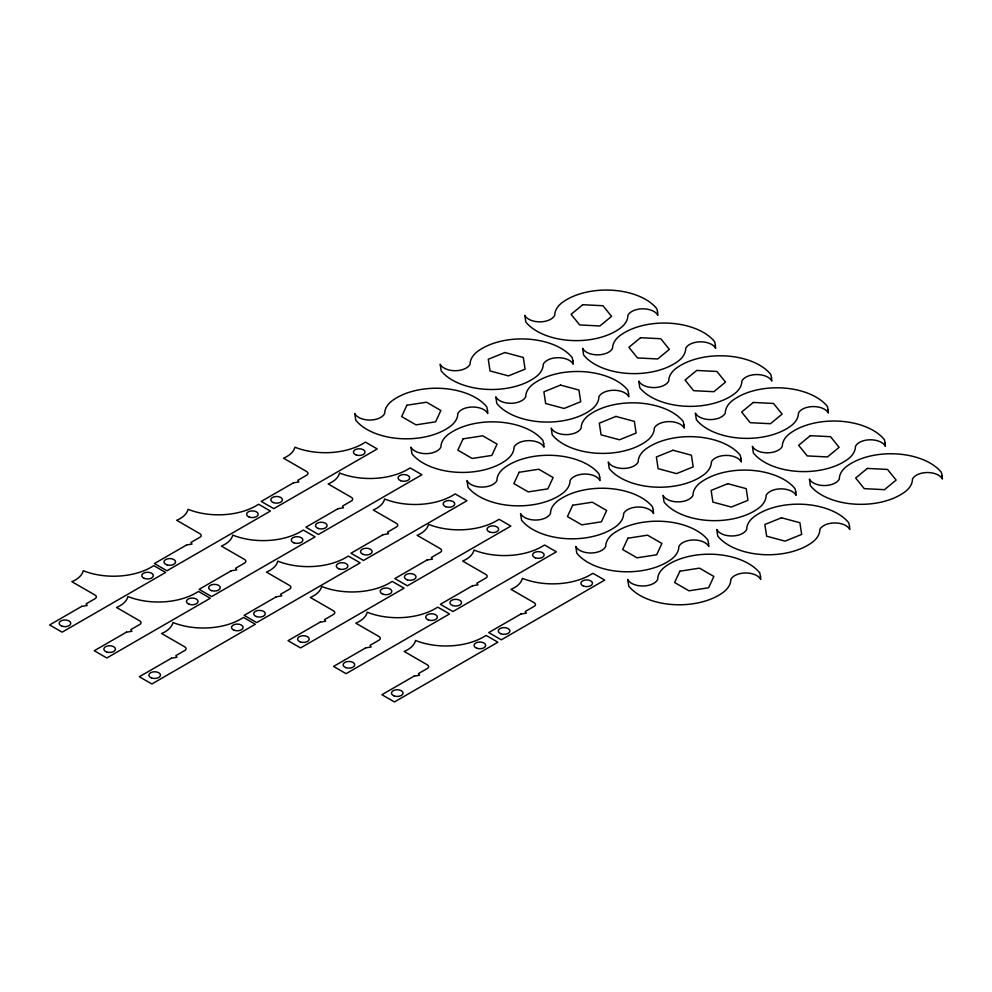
<?xml version="1.0" encoding="UTF-8"?>
<svg xmlns="http://www.w3.org/2000/svg" width="992" height="992" viewBox="0 0 992 992"><rect width="100%" height="100%" fill="white"/><g stroke="black" fill="none" stroke-linecap="round" stroke-linejoin="round"><path stroke-width="1.49" d="M406.894 405.232L401.636 416.566L415.995 424.861L435.612 421.823L440.87 410.49L426.51 402.206L406.894 405.232M463.103 438.848L457.845 450.182L472.204 458.465L491.821 455.44L497.079 444.106L482.72 435.81L463.103 438.848M519.126 472.279L513.868 483.6L528.24 491.896L547.857 488.858L553.114 477.536L538.743 469.241L519.126 472.279M572.694 505.238L567.436 516.572L581.796 524.855L601.412 521.817L606.67 510.496L592.311 502.2L572.694 505.238M627.924 538.197L622.666 549.531L637.025 557.814L656.642 554.788L661.9 543.455L647.54 535.172L627.924 538.197M679.867 571.194L674.61 582.515L688.981 590.81L708.598 587.772L713.856 576.451L699.496 568.156L679.867 571.194M582.738 304.718L571.082 314.315L579.675 324.942L599.9 325.971L611.556 316.361L602.962 305.734L582.738 304.718M640.534 337.714L628.891 347.312L637.472 357.938L657.708 358.968L669.352 349.358L660.771 338.731L640.534 337.714M696.694 370.45L685.05 380.048L693.631 390.674L713.868 391.704L725.512 382.094L716.931 371.467L696.694 370.45M753.288 402.454L741.644 412.064L750.225 422.691L770.462 423.708L782.105 414.11L773.524 403.471L753.288 402.454M810.303 435.674L798.647 445.284L807.24 455.911L827.464 456.94L839.12 447.33L830.54 436.703L810.303 435.674M867.318 468.422L855.662 478.02L864.255 488.647L884.48 489.676L896.136 480.066L887.542 469.439L867.318 468.422M293.409 482.856L261.243 501.431L273.792 508.66L377.245 448.942L365.49 442.147L361.572 444.416A53.097 30.653 0 0 1 294.884 447.181A28.012 16.17 0 0 1 283.526 458.18L306.702 471.56A4.439 2.554 0 0 1 306.702 475.18L297.774 480.339L298.865 481.963L293.409 482.856M186.57 544.98L154.417 563.543L166.954 570.784L270.407 511.054L258.652 504.271L254.733 506.54A53.097 30.653 0 0 1 188.058 509.305A28.012 16.17 0 0 1 176.7 520.304L199.876 533.684A4.439 2.554 0 0 1 199.876 537.304L190.935 542.463L192.039 544.087L186.57 544.98M81.753 606.372L49.6 624.948L62.136 632.177L165.59 572.458L153.834 565.663L149.916 567.932A53.097 30.653 0 0 1 83.241 570.698A28.012 16.17 0 0 1 71.883 581.696L95.058 595.076A4.439 2.554 0 0 1 95.058 598.697L86.118 603.855L87.222 605.48L81.753 606.372M338.086 508.66L305.933 527.223L318.469 534.465L421.922 474.734L410.167 467.951L406.249 470.208A53.097 30.653 0 0 1 339.562 472.986A28.012 16.17 0 0 1 328.203 483.972L351.379 497.352A4.439 2.554 0 0 1 351.379 500.972L342.451 506.131L343.542 507.768L338.086 508.66M231.248 570.772L199.094 589.347L211.631 596.576L315.084 536.858L303.329 530.063L299.41 532.332A53.097 30.653 0 0 1 232.736 535.097A28.012 16.17 0 0 1 221.377 546.096L244.553 559.476A4.439 2.554 0 0 1 244.553 563.096L235.612 568.255L236.716 569.879L231.248 570.772M126.43 632.177L94.277 650.74L106.814 657.981L210.267 598.25L198.512 591.468L194.593 593.724A53.097 30.653 0 0 1 127.918 596.502A28.012 16.17 0 0 1 116.56 607.488L139.736 620.868A4.439 2.554 0 0 1 139.736 624.489L130.795 629.647L131.899 631.284L126.43 632.177M383.135 534.663L350.97 553.226L363.518 560.468L466.959 500.737L455.204 493.954L451.286 496.211A53.097 30.653 0 0 1 384.611 498.988A28.012 16.17 0 0 1 373.252 509.987L396.428 523.367A4.439 2.554 0 0 1 396.428 526.988L387.5 532.146L388.591 533.77L383.135 534.663M276.297 596.787L244.144 615.35L256.68 622.592L360.133 562.861L348.378 556.078L344.46 558.335A53.097 30.653 0 0 1 277.785 561.112A28.012 16.17 0 0 1 266.426 572.099L289.602 585.491A4.439 2.554 0 0 1 289.602 589.099L280.662 594.258L281.765 595.894L276.297 596.787M171.48 658.18L139.326 676.742L151.863 683.984L255.316 624.253L243.561 617.47L239.642 619.727A53.097 30.653 0 0 1 172.968 622.505A28.012 16.17 0 0 1 161.609 633.504L184.785 646.883A4.439 2.554 0 0 1 184.785 650.504L175.844 655.662L176.948 657.287L171.48 658.18M427.019 559.996L394.866 578.572L407.402 585.801L510.855 526.082L499.1 519.287L495.182 521.556A53.097 30.653 0 0 1 428.494 524.322A28.012 16.17 0 0 1 417.136 535.32L440.324 548.7A4.439 2.554 0 0 1 440.324 552.321L431.384 557.479L432.475 559.116L427.019 559.996M320.18 622.12L288.027 640.683L300.576 647.925L404.017 588.194L392.262 581.411L388.343 583.68A53.097 30.653 0 0 1 321.668 586.446A28.012 16.17 0 0 1 310.31 597.444L333.486 610.824A4.439 2.554 0 0 1 333.486 614.445L324.558 619.603L325.649 621.228L320.18 622.12M472.539 585.739L440.374 604.302L452.922 611.543L556.376 551.812L544.608 545.03L540.69 547.286A53.097 30.653 0 0 1 474.015 550.064A28.012 16.17 0 0 1 462.656 561.063L485.832 574.442A4.439 2.554 0 0 1 485.832 578.063L476.904 583.222L477.995 584.846L472.539 585.739M365.701 647.863L333.548 666.426L346.084 673.667L449.537 613.936L437.782 607.154L433.864 609.41A53.097 30.653 0 0 1 367.189 612.188A28.012 16.17 0 0 1 355.83 623.174L379.006 636.554A4.439 2.554 0 0 1 379.006 640.175L370.066 645.333L371.169 646.97L365.701 647.863M520.887 614.023L488.734 632.586L501.27 639.828L604.723 580.097L592.968 573.314L589.05 575.571A53.097 30.653 0 0 1 522.362 578.348A28.012 16.17 0 0 1 511.004 589.347L534.18 602.727A4.439 2.554 0 0 1 534.18 606.348L525.252 611.506L526.343 613.13L520.887 614.023M414.048 676.147L381.895 694.71L394.432 701.952L497.885 642.221L486.13 635.426L482.211 637.695A53.097 30.653 0 0 1 415.536 640.46A28.012 16.17 0 0 1 404.178 651.459L427.354 664.838A4.439 2.554 0 0 1 427.354 668.459L418.413 673.618L419.517 675.254L414.048 676.147M504.903 352.532L488.275 359.253L490.036 370.934L508.45 375.894L525.078 369.16L523.317 357.48L504.903 352.532M560.53 385.094L543.901 391.828L545.662 403.508L564.076 408.456L580.717 401.735L578.944 390.054L560.53 385.094M615.945 416.429L599.304 423.162L601.078 434.843L619.479 439.791L636.12 433.07L634.347 421.389L615.945 416.429M672.998 450.256L656.369 456.977L658.13 468.658L676.544 473.618L693.185 466.885L691.412 455.204L672.998 450.256M727.781 483.687L711.14 490.408L712.913 502.101L731.327 507.048L747.956 500.328L746.195 488.647L727.781 483.687M781.498 517.774L764.857 524.508L766.63 536.188L785.032 541.148L801.672 534.415L799.899 522.734L781.498 517.774M942.152 475.701L941.396 472.39A55.651 32.128 0 0 0 848.879 464.814A36.58 21.117 0 0 0 839.319 479.049A15.562 8.99 0 0 1 824.364 485.559A15.562 8.99 0 0 1 809.398 479.049L810.402 485.708A55.651 32.128 0 0 0 902.918 493.272A36.58 21.117 0 0 0 912.479 479.049A15.562 8.99 0 0 1 927.433 472.527A15.562 8.99 0 0 1 942.4 479.049L942.152 475.701M885.137 442.965L884.38 439.654A55.651 32.128 0 0 0 791.864 432.078A36.58 21.117 0 0 0 782.316 446.313A15.562 8.99 0 0 1 767.349 452.823A15.562 8.99 0 0 1 752.382 446.313L753.387 452.96A55.651 32.128 0 0 0 845.916 460.536A36.58 21.117 0 0 0 855.464 446.313A15.562 8.99 0 0 1 870.43 439.791A15.562 8.99 0 0 1 885.385 446.313L885.137 442.965M828.122 409.746L827.365 406.422A55.651 32.128 0 0 0 734.849 398.858A36.58 21.117 0 0 0 725.301 413.081A15.562 8.99 0 0 1 710.334 419.591A15.562 8.99 0 0 1 695.367 413.081L696.384 419.74A55.651 32.128 0 0 0 788.9 427.316A36.58 21.117 0 0 0 798.448 413.081A15.562 8.99 0 0 1 813.415 406.571A15.562 8.99 0 0 1 828.37 413.081L828.122 409.746M849.512 526.12L848.755 522.809A55.651 32.128 0 0 0 756.239 515.232A36.58 21.117 0 0 0 746.691 529.455A15.562 8.99 0 0 1 731.724 535.978A15.562 8.99 0 0 1 716.757 529.455L717.774 536.114A55.651 32.128 0 0 0 810.29 543.69A36.58 21.117 0 0 0 819.838 529.455A15.562 8.99 0 0 1 834.805 522.945A15.562 8.99 0 0 1 849.76 529.455L849.512 526.12M771.528 377.729L770.772 374.418A55.651 32.128 0 0 0 678.255 366.842A36.58 21.117 0 0 0 668.707 381.077A15.562 8.99 0 0 1 653.74 387.587A15.562 8.99 0 0 1 638.786 381.077L639.79 387.736A55.651 32.128 0 0 0 732.307 395.3A36.58 21.117 0 0 0 741.855 381.077A15.562 8.99 0 0 1 756.822 374.554A15.562 8.99 0 0 1 771.788 381.077L771.528 377.729M795.795 492.032L795.051 488.709A55.651 32.128 0 0 0 702.522 481.145A36.58 21.117 0 0 0 692.974 495.368A15.562 8.99 0 0 1 678.02 501.89A15.562 8.99 0 0 1 663.053 495.368L664.057 502.026A55.651 32.128 0 0 0 756.574 509.603A36.58 21.117 0 0 0 766.122 495.368A15.562 8.99 0 0 1 781.088 488.858A15.562 8.99 0 0 1 796.055 495.368L795.795 492.032M715.368 344.993L714.612 341.682A55.651 32.128 0 0 0 622.096 334.106A36.58 21.117 0 0 0 612.548 348.341A15.562 8.99 0 0 1 597.581 354.851A15.562 8.99 0 0 1 582.626 348.341L583.631 355A55.651 32.128 0 0 0 676.147 362.564A36.58 21.117 0 0 0 685.695 348.341A15.562 8.99 0 0 1 700.662 341.818A15.562 8.99 0 0 1 715.629 348.341L715.368 344.993M741.024 458.589L740.268 455.278A55.651 32.128 0 0 0 647.751 447.702A36.58 21.117 0 0 0 638.191 461.937A15.562 8.99 0 0 1 623.236 468.447A15.562 8.99 0 0 1 608.27 461.937L609.274 468.596A55.651 32.128 0 0 0 701.79 476.16A36.58 21.117 0 0 0 711.351 461.937A15.562 8.99 0 0 1 726.305 455.415A15.562 8.99 0 0 1 741.272 461.937L741.024 458.589M760.48 576.141L759.723 572.83A55.651 32.128 0 0 0 667.207 565.254A36.58 21.117 0 0 0 657.659 579.489A15.562 8.99 0 0 1 642.692 585.999A15.562 8.99 0 0 1 627.738 579.489L628.742 586.148A55.651 32.128 0 0 0 721.258 593.712A36.58 21.117 0 0 0 730.806 579.489A15.562 8.99 0 0 1 745.773 572.967A15.562 8.99 0 0 1 760.74 579.489L760.48 576.141M683.959 424.774L683.203 421.451A55.651 32.128 0 0 0 590.686 413.887A36.58 21.117 0 0 0 581.138 428.11A15.562 8.99 0 0 1 566.172 434.632A15.562 8.99 0 0 1 551.217 428.11L552.222 434.769A55.651 32.128 0 0 0 644.738 442.345A36.58 21.117 0 0 0 654.286 428.11A15.562 8.99 0 0 1 669.253 421.6A15.562 8.99 0 0 1 684.22 428.11L683.959 424.774M657.572 311.996L656.816 308.686A55.651 32.128 0 0 0 564.299 301.109A36.58 21.117 0 0 0 554.739 315.344A15.562 8.99 0 0 1 539.784 321.854A15.562 8.99 0 0 1 524.818 315.344L525.822 322.003A55.651 32.128 0 0 0 618.338 329.567A36.58 21.117 0 0 0 627.899 315.344A15.562 8.99 0 0 1 642.853 308.822A15.562 8.99 0 0 1 657.82 315.344L657.572 311.996M708.536 543.145L707.78 539.834A55.651 32.128 0 0 0 615.263 532.258A36.58 21.117 0 0 0 605.703 546.493A15.562 8.99 0 0 1 590.748 553.003A15.562 8.99 0 0 1 575.782 546.493L576.786 553.152A55.651 32.128 0 0 0 669.302 560.728A36.58 21.117 0 0 0 678.863 546.493A15.562 8.99 0 0 1 693.817 539.983A15.562 8.99 0 0 1 708.784 546.493L708.536 543.145M628.556 393.44L627.8 390.116A55.651 32.128 0 0 0 535.283 382.552A36.58 21.117 0 0 0 525.723 396.775A15.562 8.99 0 0 1 510.768 403.298A15.562 8.99 0 0 1 495.802 396.775L496.806 403.434A55.651 32.128 0 0 0 589.322 411.01A36.58 21.117 0 0 0 598.883 396.775A15.562 8.99 0 0 1 613.837 390.265A15.562 8.99 0 0 1 628.804 396.775L628.556 393.44M653.306 510.186L652.55 506.875A55.651 32.128 0 0 0 560.034 499.298A36.58 21.117 0 0 0 550.473 513.534A15.562 8.99 0 0 1 535.519 520.044A15.562 8.99 0 0 1 520.552 513.534L521.556 520.192A55.651 32.128 0 0 0 614.073 527.756A36.58 21.117 0 0 0 623.633 513.534A15.562 8.99 0 0 1 638.588 507.011A15.562 8.99 0 0 1 653.554 513.534L653.306 510.186M599.738 477.226L598.982 473.916A55.651 32.128 0 0 0 506.466 466.339A36.58 21.117 0 0 0 496.918 480.574A15.562 8.99 0 0 1 481.951 487.084A15.562 8.99 0 0 1 466.984 480.574L468.001 487.221A55.651 32.128 0 0 0 560.517 494.797A36.58 21.117 0 0 0 570.065 480.574A15.562 8.99 0 0 1 585.032 474.052A15.562 8.99 0 0 1 599.986 480.574L599.738 477.226M572.93 360.865L572.173 357.554A55.651 32.128 0 0 0 479.657 349.978A36.58 21.117 0 0 0 470.096 364.213A15.562 8.99 0 0 1 455.142 370.723A15.562 8.99 0 0 1 440.175 364.213L441.18 370.872A55.651 32.128 0 0 0 533.696 378.436A36.58 21.117 0 0 0 543.256 364.213A15.562 8.99 0 0 1 558.211 357.69A15.562 8.99 0 0 1 573.178 364.213L572.93 360.865M543.703 443.796L542.946 440.485A55.651 32.128 0 0 0 450.43 432.909A36.58 21.117 0 0 0 440.882 447.144A15.562 8.99 0 0 1 425.915 453.654A15.562 8.99 0 0 1 410.961 447.144L411.965 453.803A55.651 32.128 0 0 0 504.482 461.367A36.58 21.117 0 0 0 514.03 447.144A15.562 8.99 0 0 1 528.996 440.634A15.562 8.99 0 0 1 543.963 447.144L543.703 443.796M487.494 410.192L486.75 406.869A55.651 32.128 0 0 0 394.221 399.305A36.58 21.117 0 0 0 384.673 413.528A15.562 8.99 0 0 1 369.706 420.05A15.562 8.99 0 0 1 354.752 413.528L355.756 420.186A55.651 32.128 0 0 0 448.272 427.763A36.58 21.117 0 0 0 457.82 413.528A15.562 8.99 0 0 1 472.787 407.018A15.562 8.99 0 0 1 487.754 413.528L487.494 410.192M234.062 630.218A5.816 3.36 0 0 0 243.102 627.638A5.816 3.36 0 0 0 234.72 624.414A5.816 3.36 0 0 0 234.062 630.218M151.441 677.908A5.816 3.36 0 0 0 160.481 675.341A5.816 3.36 0 0 0 152.111 672.105A5.816 3.36 0 0 0 151.441 677.908M189.013 604.215A5.816 3.36 0 0 0 198.053 601.636A5.816 3.36 0 0 0 189.67 598.399A5.816 3.36 0 0 0 189.013 604.215M106.727 652.017A5.816 3.36 0 0 0 115.456 649.115A5.816 3.36 0 0 0 106.727 646.201A5.816 3.36 0 0 0 106.727 652.017M144.336 578.41A5.816 3.36 0 0 0 153.376 575.844A5.816 3.36 0 0 0 144.993 572.607A5.816 3.36 0 0 0 144.336 578.41M62.05 626.225A5.816 3.36 0 0 0 70.779 623.311A5.816 3.36 0 0 0 62.05 620.409A5.816 3.36 0 0 0 62.05 626.225M476.631 648.185A5.816 3.36 0 0 0 485.671 645.606A5.816 3.36 0 0 0 477.288 642.37A5.816 3.36 0 0 0 476.631 648.185M394.022 695.876A5.816 3.36 0 0 0 403.062 693.296A5.816 3.36 0 0 0 394.68 690.072A5.816 3.36 0 0 0 394.022 695.876M293.83 542.81A5.816 3.36 0 0 0 302.87 540.243A5.816 3.36 0 0 0 294.488 537.007A5.816 3.36 0 0 0 293.83 542.81M211.544 590.624A5.816 3.36 0 0 0 220.274 587.71A5.816 3.36 0 0 0 211.544 584.809A5.816 3.36 0 0 0 211.544 590.624M382.763 594.158A5.816 3.36 0 0 0 391.803 591.592A5.816 3.36 0 0 0 383.42 588.355A5.816 3.36 0 0 0 382.763 594.158M300.154 641.861A5.816 3.36 0 0 0 309.194 639.282A5.816 3.36 0 0 0 300.812 636.046A5.816 3.36 0 0 0 300.154 641.861M428.284 619.901A5.816 3.36 0 0 0 437.323 617.322A5.816 3.36 0 0 0 428.941 614.085A5.816 3.36 0 0 0 428.284 619.901M345.662 667.591A5.816 3.36 0 0 0 354.702 665.012A5.816 3.36 0 0 0 346.332 661.788A5.816 3.36 0 0 0 345.662 667.591M338.88 568.825A5.816 3.36 0 0 0 347.919 566.246A5.816 3.36 0 0 0 339.537 563.01A5.816 3.36 0 0 0 338.88 568.825M256.258 616.516A5.816 3.36 0 0 0 265.298 613.949A5.816 3.36 0 0 0 256.928 610.712A5.816 3.36 0 0 0 256.258 616.516M249.153 517.018A5.816 3.36 0 0 0 258.193 514.451A5.816 3.36 0 0 0 249.81 511.215A5.816 3.36 0 0 0 249.153 517.018M166.867 564.832A5.816 3.36 0 0 0 175.596 561.918A5.816 3.36 0 0 0 166.867 559.017A5.816 3.36 0 0 0 166.867 564.832M583.457 586.061A5.816 3.36 0 0 0 592.497 583.482A5.816 3.36 0 0 0 584.127 580.258A5.816 3.36 0 0 0 583.457 586.061M500.848 633.752A5.816 3.36 0 0 0 509.888 631.185A5.816 3.36 0 0 0 501.506 627.948A5.816 3.36 0 0 0 500.848 633.752M535.432 557.888A5.816 3.36 0 0 0 544.162 554.987A5.816 3.36 0 0 0 535.432 552.073A5.816 3.36 0 0 0 535.432 557.888M452.823 605.591A5.816 3.36 0 0 0 461.553 602.677A5.816 3.36 0 0 0 452.823 599.763A5.816 3.36 0 0 0 452.823 605.591M489.589 532.034A5.816 3.36 0 0 0 498.629 529.468A5.816 3.36 0 0 0 490.259 526.231A5.816 3.36 0 0 0 489.589 532.034M407.303 579.849A5.816 3.36 0 0 0 416.032 576.947A5.816 3.36 0 0 0 407.303 574.033A5.816 3.36 0 0 0 407.303 579.849M445.706 506.701A5.816 3.36 0 0 0 454.745 504.122A5.816 3.36 0 0 0 446.363 500.898A5.816 3.36 0 0 0 445.706 506.701M363.097 554.392A5.816 3.36 0 0 0 372.136 551.825A5.816 3.36 0 0 0 363.754 548.588A5.816 3.36 0 0 0 363.097 554.392M400.656 480.698A5.816 3.36 0 0 0 409.696 478.119A5.816 3.36 0 0 0 401.314 474.883A5.816 3.36 0 0 0 400.656 480.698M318.37 528.5A5.816 3.36 0 0 0 327.1 525.599A5.816 3.36 0 0 0 318.37 522.685A5.816 3.36 0 0 0 318.37 528.5M356.302 455.018A5.816 3.36 0 0 0 365.031 452.104A5.816 3.36 0 0 0 356.302 449.202A5.816 3.36 0 0 0 356.302 455.018M273.37 502.597A5.816 3.36 0 0 0 282.41 500.018A5.816 3.36 0 0 0 274.028 496.794A5.816 3.36 0 0 0 273.37 502.597"/></g></svg>
